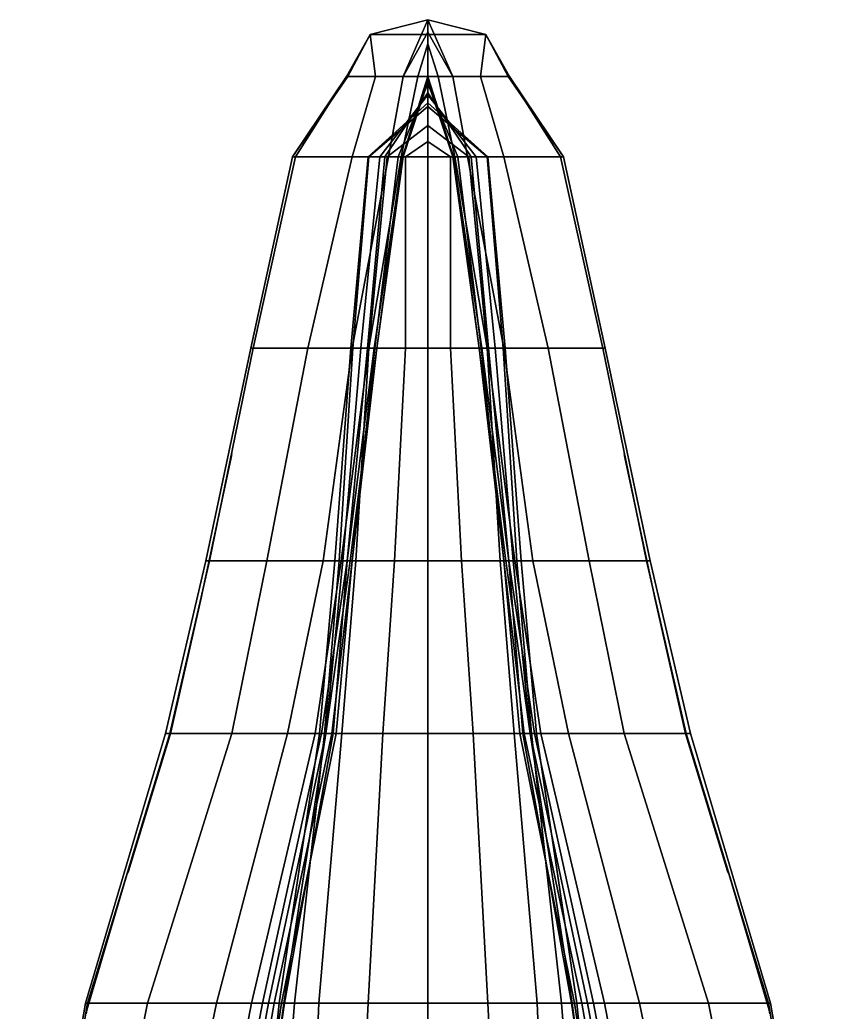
# Model space of a CAD drawing. Header units: millimetres. Extents: x -12 to 12, y -117 to 93.
# Drawn here: x -5.6 to 5.6, y 79.25 to 92.88 of the extents above; entities that cross this region are included whole.
import ezdxf

# ---------------------------------------------------------------- set-up
doc = ezdxf.new("R2010")
doc.units = ezdxf.units.MM
doc.header["$MEASUREMENT"] = 0
doc.layers.add('railings', color=6, linetype='Continuous')
doc.layers.add('supersctucture', color=3, linetype='Continuous')

msp = doc.modelspace()

# ---------------------------------------------------------------- linework, layer by layer
for points in [[(0, 92.88, 7.14), (-0.792, 92.68, 7.14), (-0.792, 92.68, 7.32), (0, 92.88, 7.32)], [(-0.34, 92.1, 4.81), (-0.72, 92.1, 6.31), (-0.792, 92.68, 7.14), (0, 92.88, 7.14)], [(0, 92.88, 7.14), (0, 92.71, 4.81), (-0.34, 92.1, 4.81), (0, 92.88, 7.14)], [(0.792, 92.68, 7.14), (0, 92.88, 7.14), (0, 92.88, 7.32), (0.792, 92.68, 7.32)], [(0.72, 92.1, 6.31), (0.34, 92.1, 4.81), (0, 92.88, 7.14), (0.792, 92.68, 7.14)], [(0, 92.88, 7.14), (0.34, 92.1, 4.81), (0, 92.71, 4.81), (0, 92.88, 7.14)], [(-0.792, 92.68, 7.14), (-1.1, 92.1, 7.14), (-1.12, 92.1, 7.32), (-0.792, 92.68, 7.32)], [(-0.72, 92.1, 6.31), (-0.72, 92.1, 6.31), (-1.1, 92.1, 7.14), (-0.792, 92.68, 7.14)], [(0, 92.71, 4.81), (0, 92.55, 3.35), (-0.14, 92.1, 3.35), (-0.34, 92.1, 4.81)], [(0.34, 92.1, 4.81), (0.14, 92.1, 3.35), (0, 92.55, 3.35), (0, 92.71, 4.81)], [(0.72, 92.1, 6.31), (0.72, 92.1, 6.31), (0.792, 92.68, 7.14), (1.1, 92.1, 7.14)], [(1.1, 92.1, 7.14), (0.792, 92.68, 7.14), (0.792, 92.68, 7.32), (1.12, 92.1, 7.32)], [(0, 92.55, 3.35), (0, 92.1, 1.21), (0, 92.1, 1.21), (-0.14, 92.1, 3.35)], [(0.14, 92.1, 3.35), (0, 92.1, 1.21), (0, 92.1, 1.21), (0, 92.55, 3.35)], [(-1.12, 92.1, 7.32), (-1.1, 92.1, 7.14), (-1.86, 91, 7.08), (-1.86, 91, 7.14)], [(-1.12, 92.1, 7.32), (-1.12, 92.1, 7.32), (-1.86, 91, 7.14), (-1.82, 91, 7.19)], [(-1.1, 92.1, 7.14), (-0.72, 92.1, 6.31), (-1.04, 91, 5.08), (-1.86, 91, 7.08)], [(-0.72, 92.1, 6.31), (-0.34, 92.1, 4.81), (-0.54, 91, 2.42), (-1.04, 91, 5.08)], [(0, 92, -2.68), (0, 91.88, -4.39), (-0.59, 91, -4.39), (-0.41, 91, -2.68)], [(-0.34, 92.1, 4.81), (-0.14, 92.1, 3.35), (-0.37, 91, 0.7), (-0.54, 91, 2.42)], [(0, 92.03, -1.35), (0, 92, -2.68), (-0.41, 91, -2.68), (-0.34, 91, -1.35)], [(-0.14, 92.1, 3.35), (0, 92.1, 1.21), (-0.35, 91, -0.06), (-0.37, 91, 0.7)], [(0, 92.1, 1.21), (0, 92.05, -0.58), (-0.35, 91, -0.58), (-0.35, 91, -0.06)], [(0, 92.05, -0.58), (0, 92.03, -1.35), (-0.34, 91, -1.35), (-0.35, 91, -0.58)], [(0.37, 91, 0.7), (0.35, 91, -0.06), (0, 92.1, 1.21), (0.14, 92.1, 3.35)], [(0.35, 91, -0.06), (0.35, 91, -0.58), (0, 92.05, -0.58), (0, 92.1, 1.21)], [(0.35, 91, -0.58), (0.34, 91, -1.35), (0, 92.03, -1.35), (0, 92.05, -0.58)], [(0.34, 91, -1.35), (0.41, 91, -2.68), (0, 92, -2.68), (0, 92.03, -1.35)], [(0.41, 91, -2.68), (0.59, 91, -4.39), (0, 91.88, -4.39), (0, 92, -2.68)], [(0.54, 91, 2.42), (0.37, 91, 0.7), (0.14, 92.1, 3.35), (0.34, 92.1, 4.81)], [(1.04, 91, 5.08), (0.54, 91, 2.42), (0.34, 92.1, 4.81), (0.72, 92.1, 6.31)], [(1.86, 91, 7.08), (1.04, 91, 5.08), (0.72, 92.1, 6.31), (1.1, 92.1, 7.14)], [(1.86, 91, 7.14), (1.86, 91, 7.08), (1.1, 92.1, 7.14), (1.12, 92.1, 7.32)], [(1.82, 91, 7.19), (1.86, 91, 7.14), (1.12, 92.1, 7.32)], [(0, 91.85, -4.7), (0, 91.74, -5.79), (-0.82, 91, -5.79), (-0.66, 91, -4.7)], [(0, 91.88, -4.39), (0, 91.85, -4.7), (-0.66, 91, -4.7), (-0.59, 91, -4.39)], [(0.59, 91, -4.39), (0.66, 91, -4.7), (0, 91.85, -4.7), (0, 91.88, -4.39)], [(0.66, 91, -4.7), (0.82, 91, -5.79), (0, 91.74, -5.79), (0, 91.85, -4.7)], [(0, 91.74, -5.79), (0, 91.69, -6.14), (-0.81, 91, -6.14), (-0.82, 91, -5.79)], [(0.82, 91, -5.79), (0.81, 91, -6.14), (0, 91.69, -6.14), (0, 91.74, -5.79)], [(0, 91.69, -6.14), (0, 91.43, -6.59), (-0.56, 91, -6.59), (-0.81, 91, -6.14)], [(0.81, 91, -6.14), (0.56, 91, -6.59), (0, 91.43, -6.59), (0, 91.69, -6.14)], [(0, 91.43, -6.59), (0, 91.21, -6.83), (-0.31, 91, -6.83), (-0.56, 91, -6.59)], [(0.56, 91, -6.59), (0.31, 91, -6.83), (0, 91.21, -6.83), (0, 91.43, -6.59)], [(0, 91, -6.99), (-0.31, 91, -6.83), (0, 91.21, -6.83), (0, 91, -6.99)], [(0, 91, -6.99), (0, 91.21, -6.83), (0.31, 91, -6.83), (0, 91, -6.99)], [(-1.86, 91, 7.08), (-1.04, 91, 5.08), (-1.65, 88.37, 5.08), (-2.43, 88.37, 6.87)], [(-1.82, 91, 7.19), (-1.86, 91, 7.14), (-2.43, 88.37, 7.04), (-2.4, 88.37, 7.11)], [(-1.86, 91, 7.14), (-1.86, 91, 7.08), (-2.43, 88.37, 6.87), (-2.43, 88.37, 7.04)], [(-1.04, 91, 5.08), (-0.54, 91, 2.42), (-1.04, 88.37, 2.42), (-1.65, 88.37, 5.08)], [(-0.66, 91, -4.7), (-0.82, 91, -5.79), (-1.06, 88.37, -5.79), (-0.92, 88.37, -4.7)], [(-0.82, 91, -5.79), (-0.81, 91, -6.14), (-1.03, 88.37, -6.14), (-1.06, 88.37, -5.79)], [(-0.54, 91, 2.42), (-0.37, 91, 0.7), (-0.81, 88.37, 0.7), (-1.04, 88.37, 2.42)], [(-0.81, 91, -6.14), (-0.56, 91, -6.59), (-0.81, 88.37, -6.59), (-1.03, 88.37, -6.14)], [(-0.59, 91, -4.39), (-0.66, 91, -4.7), (-0.92, 88.37, -4.7), (-0.83, 88.37, -4.39)], [(-0.41, 91, -2.68), (-0.59, 91, -4.39), (-0.83, 88.37, -4.39), (-0.73, 88.37, -2.68)], [(-0.56, 91, -6.59), (-0.31, 91, -6.83), (-0.31, 88.37, -7.02), (-0.81, 88.37, -6.59)], [(-0.37, 91, 0.7), (-0.35, 91, -0.06), (-0.74, 88.37, -0.06), (-0.81, 88.37, 0.7)], [(-0.35, 91, -0.06), (-0.35, 91, -0.58), (-0.7, 88.37, -0.58), (-0.74, 88.37, -0.06)], [(-0.34, 91, -1.35), (-0.41, 91, -2.68), (-0.73, 88.37, -2.68), (-0.7, 88.37, -1.35)], [(-0.35, 91, -0.58), (-0.34, 91, -1.35), (-0.7, 88.37, -1.35), (-0.7, 88.37, -0.58)], [(0, 88.37, -7.11), (-0.31, 88.37, -7.02), (-0.31, 91, -6.83), (0, 91, -6.99)], [(0, 91, -6.99), (0.31, 91, -6.83), (0.31, 88.37, -7.02), (0, 88.37, -7.11)], [(0.81, 88.37, -6.59), (0.31, 88.37, -7.02), (0.31, 91, -6.83), (0.56, 91, -6.59)], [(0.7, 88.37, -1.35), (0.73, 88.37, -2.68), (0.41, 91, -2.68), (0.34, 91, -1.35)], [(0.7, 88.37, -0.58), (0.7, 88.37, -1.35), (0.34, 91, -1.35), (0.35, 91, -0.58)], [(0.81, 88.37, 0.7), (0.74, 88.37, -0.06), (0.35, 91, -0.06), (0.37, 91, 0.7)], [(0.74, 88.37, -0.06), (0.7, 88.37, -0.58), (0.35, 91, -0.58), (0.35, 91, -0.06)], [(1.04, 88.37, 2.42), (0.81, 88.37, 0.7), (0.37, 91, 0.7), (0.54, 91, 2.42)], [(0.73, 88.37, -2.68), (0.83, 88.37, -4.39), (0.59, 91, -4.39), (0.41, 91, -2.68)], [(1.65, 88.37, 5.08), (1.04, 88.37, 2.42), (0.54, 91, 2.42), (1.04, 91, 5.08)], [(1.03, 88.37, -6.14), (0.81, 88.37, -6.59), (0.56, 91, -6.59), (0.81, 91, -6.14)], [(0.83, 88.37, -4.39), (0.92, 88.37, -4.7), (0.66, 91, -4.7), (0.59, 91, -4.39)], [(0.92, 88.37, -4.7), (1.06, 88.37, -5.79), (0.82, 91, -5.79), (0.66, 91, -4.7)], [(1.06, 88.37, -5.79), (1.03, 88.37, -6.14), (0.81, 91, -6.14), (0.82, 91, -5.79)], [(2.43, 88.37, 6.87), (1.65, 88.37, 5.08), (1.04, 91, 5.08), (1.86, 91, 7.08)], [(2.4, 88.37, 7.11), (2.43, 88.37, 7.04), (1.86, 91, 7.14), (1.82, 91, 7.19)], [(2.43, 88.37, 7.04), (2.43, 88.37, 6.87), (1.86, 91, 7.08), (1.86, 91, 7.14)], [(-2.43, 88.37, 6.87), (-1.65, 88.37, 5.08), (-2.21, 85.45, 5.08), (-3.05, 85.45, 6.73)], [(-2.43, 88.37, 7.04), (-2.43, 88.37, 6.87), (-3.05, 85.45, 6.73), (-3.05, 85.45, 6.84)], [(-2.4, 88.37, 7.11), (-2.43, 88.37, 7.04), (-3.05, 85.45, 6.84), (-3, 85.45, 6.99)], [(-1.65, 88.37, 5.08), (-1.04, 88.37, 2.42), (-1.44, 85.45, 2.42), (-2.21, 85.45, 5.08)], [(-1.04, 88.37, 2.42), (-0.81, 88.37, 0.7), (-1.19, 85.45, 0.7), (-1.44, 85.45, 2.42)], [(-0.92, 88.37, -4.7), (-1.06, 88.37, -5.79), (-1.28, 85.45, -5.79), (-1.17, 85.45, -4.7)], [(-1.06, 88.37, -5.79), (-1.03, 88.37, -6.14), (-1.22, 85.45, -6.14), (-1.28, 85.45, -5.79)], [(-1.03, 88.37, -6.14), (-0.81, 88.37, -6.59), (-0.99, 85.45, -6.59), (-1.22, 85.45, -6.14)], [(-0.81, 88.37, 0.7), (-0.74, 88.37, -0.06), (-1.11, 85.45, -0.06), (-1.19, 85.45, 0.7)], [(-0.83, 88.37, -4.39), (-0.92, 88.37, -4.7), (-1.17, 85.45, -4.7), (-1.11, 85.45, -4.39)], [(-0.73, 88.37, -2.68), (-0.83, 88.37, -4.39), (-1.11, 85.45, -4.39), (-1.04, 85.45, -2.68)], [(-0.74, 88.37, -0.06), (-0.7, 88.37, -0.58), (-1.07, 85.45, -0.58), (-1.11, 85.45, -0.06)], [(-0.7, 88.37, -0.58), (-0.7, 88.37, -1.35), (-1.04, 85.45, -1.35), (-1.07, 85.45, -0.58)], [(-0.7, 88.37, -1.35), (-0.73, 88.37, -2.68), (-1.04, 85.45, -2.68), (-1.04, 85.45, -1.35)], [(-0.81, 88.37, -6.59), (-0.31, 88.37, -7.02), (-0.46, 85.45, -7.02), (-0.99, 85.45, -6.59)], [(0, 85.45, -7.11), (-0.46, 85.45, -7.02), (-0.31, 88.37, -7.02), (0, 88.37, -7.11)], [(0, 88.37, -7.11), (0.31, 88.37, -7.02), (0.46, 85.45, -7.02), (0, 85.45, -7.11)], [(0.99, 85.45, -6.59), (0.46, 85.45, -7.02), (0.31, 88.37, -7.02), (0.81, 88.37, -6.59)], [(1.04, 85.45, -1.35), (1.04, 85.45, -2.68), (0.73, 88.37, -2.68), (0.7, 88.37, -1.35)], [(1.07, 85.45, -0.58), (1.04, 85.45, -1.35), (0.7, 88.37, -1.35), (0.7, 88.37, -0.58)], [(1.11, 85.45, -0.06), (1.07, 85.45, -0.58), (0.7, 88.37, -0.58), (0.74, 88.37, -0.06)], [(1.04, 85.45, -2.68), (1.11, 85.45, -4.39), (0.83, 88.37, -4.39), (0.73, 88.37, -2.68)], [(1.19, 85.45, 0.7), (1.11, 85.45, -0.06), (0.74, 88.37, -0.06), (0.81, 88.37, 0.7)], [(1.22, 85.45, -6.14), (0.99, 85.45, -6.59), (0.81, 88.37, -6.59), (1.03, 88.37, -6.14)], [(1.44, 85.45, 2.42), (1.19, 85.45, 0.7), (0.81, 88.37, 0.7), (1.04, 88.37, 2.42)], [(1.11, 85.45, -4.39), (1.17, 85.45, -4.7), (0.92, 88.37, -4.7), (0.83, 88.37, -4.39)], [(1.17, 85.45, -4.7), (1.28, 85.45, -5.79), (1.06, 88.37, -5.79), (0.92, 88.37, -4.7)], [(1.28, 85.45, -5.79), (1.22, 85.45, -6.14), (1.03, 88.37, -6.14), (1.06, 88.37, -5.79)], [(2.21, 85.45, 5.08), (1.44, 85.45, 2.42), (1.04, 88.37, 2.42), (1.65, 88.37, 5.08)], [(3.05, 85.45, 6.73), (2.21, 85.45, 5.08), (1.65, 88.37, 5.08), (2.43, 88.37, 6.87)], [(3, 85.45, 6.99), (3.05, 85.45, 6.84), (2.43, 88.37, 7.04), (2.4, 88.37, 7.11)], [(3.05, 85.45, 6.84), (3.05, 85.45, 6.73), (2.43, 88.37, 6.87), (2.43, 88.37, 7.04)], [(-3, 85.45, 6.99), (-3.05, 85.45, 6.84), (-3.6, 83.08, 6.84), (-3.54, 83.08, 6.9)], [(-3.05, 85.45, 6.84), (-3.05, 85.45, 6.73), (-3.6, 83.08, 6.73), (-3.6, 83.08, 6.84)], [(-3.05, 85.45, 6.73), (-2.21, 85.45, 5.08), (-2.69, 83.08, 4.94), (-3.6, 83.08, 6.73)], [(-2.21, 85.45, 5.08), (-1.44, 85.45, 2.42), (-1.93, 83.08, 2.42), (-2.69, 83.08, 4.94)], [(-1.44, 85.45, 2.42), (-1.19, 85.45, 0.7), (-1.55, 83.08, 0.7), (-1.93, 83.08, 2.42)], [(-1.19, 85.45, 0.7), (-1.11, 85.45, -0.06), (-1.46, 83.08, -0.06), (-1.55, 83.08, 0.7)], [(-1.17, 85.45, -4.7), (-1.28, 85.45, -5.79), (-1.49, 83.08, -5.79), (-1.4, 83.08, -4.7)], [(-1.28, 85.45, -5.79), (-1.22, 85.45, -6.14), (-1.42, 83.08, -6.14), (-1.49, 83.08, -5.79)], [(-1.11, 85.45, -0.06), (-1.07, 85.45, -0.58), (-1.4, 83.08, -0.58), (-1.46, 83.08, -0.06)], [(-1.22, 85.45, -6.14), (-0.99, 85.45, -6.59), (-1.18, 83.08, -6.59), (-1.42, 83.08, -6.14)], [(-1.11, 85.45, -4.39), (-1.17, 85.45, -4.7), (-1.4, 83.08, -4.7), (-1.3, 83.08, -4.39)], [(-1.07, 85.45, -0.58), (-1.04, 85.45, -1.35), (-1.32, 83.08, -1.35), (-1.4, 83.08, -0.58)], [(-1.04, 85.45, -1.35), (-1.04, 85.45, -2.68), (-1.26, 83.08, -2.68), (-1.32, 83.08, -1.35)], [(-1.04, 85.45, -2.68), (-1.11, 85.45, -4.39), (-1.3, 83.08, -4.39), (-1.26, 83.08, -2.68)], [(-0.99, 85.45, -6.59), (-0.46, 85.45, -7.02), (-0.62, 83.08, -7.02), (-1.18, 83.08, -6.59)], [(0, 83.08, -7.11), (-0.62, 83.08, -7.02), (-0.46, 85.45, -7.02), (0, 85.45, -7.11)], [(0, 85.45, -7.11), (0.46, 85.45, -7.02), (0.62, 83.08, -7.02), (0, 83.08, -7.11)], [(1.18, 83.08, -6.59), (0.62, 83.08, -7.02), (0.46, 85.45, -7.02), (0.99, 85.45, -6.59)], [(1.42, 83.08, -6.14), (1.18, 83.08, -6.59), (0.99, 85.45, -6.59), (1.22, 85.45, -6.14)], [(1.32, 83.08, -1.35), (1.26, 83.08, -2.68), (1.04, 85.45, -2.68), (1.04, 85.45, -1.35)], [(1.26, 83.08, -2.68), (1.3, 83.08, -4.39), (1.11, 85.45, -4.39), (1.04, 85.45, -2.68)], [(1.4, 83.08, -0.58), (1.32, 83.08, -1.35), (1.04, 85.45, -1.35), (1.07, 85.45, -0.58)], [(1.46, 83.08, -0.06), (1.4, 83.08, -0.58), (1.07, 85.45, -0.58), (1.11, 85.45, -0.06)], [(1.3, 83.08, -4.39), (1.4, 83.08, -4.7), (1.17, 85.45, -4.7), (1.11, 85.45, -4.39)], [(1.55, 83.08, 0.7), (1.46, 83.08, -0.06), (1.11, 85.45, -0.06), (1.19, 85.45, 0.7)], [(1.4, 83.08, -4.7), (1.49, 83.08, -5.79), (1.28, 85.45, -5.79), (1.17, 85.45, -4.7)], [(1.93, 83.08, 2.42), (1.55, 83.08, 0.7), (1.19, 85.45, 0.7), (1.44, 85.45, 2.42)], [(1.49, 83.08, -5.79), (1.42, 83.08, -6.14), (1.22, 85.45, -6.14), (1.28, 85.45, -5.79)], [(2.69, 83.08, 4.94), (1.93, 83.08, 2.42), (1.44, 85.45, 2.42), (2.21, 85.45, 5.08)], [(3.6, 83.08, 6.73), (2.69, 83.08, 4.94), (2.21, 85.45, 5.08), (3.05, 85.45, 6.73)], [(3.54, 83.08, 6.9), (3.6, 83.08, 6.84), (3.05, 85.45, 6.84), (3, 85.45, 6.99)], [(3.6, 83.08, 6.84), (3.6, 83.08, 6.73), (3.05, 85.45, 6.73), (3.05, 85.45, 6.84)], [(-3.6, 83.08, 6.73), (-2.69, 83.08, 4.94), (-3.85, 79.38, 4.94), (-4.7, 79.38, 6.56)], [(-3.54, 83.08, 6.9), (-3.6, 83.08, 6.84), (-4.7, 79.38, 6.62), (-4.67, 79.38, 6.71)], [(-3.6, 83.08, 6.84), (-3.6, 83.08, 6.73), (-4.7, 79.38, 6.56), (-4.7, 79.38, 6.62)], [(-2.69, 83.08, 4.94), (-1.93, 83.08, 2.42), (-2.9, 79.38, 2.42), (-3.85, 79.38, 4.94)], [(-1.93, 83.08, 2.42), (-1.55, 83.08, 0.7), (-2.42, 79.38, 0.7), (-2.9, 79.38, 2.42)], [(-1.55, 83.08, 0.7), (-1.46, 83.08, -0.06), (-2.27, 79.38, -0.06), (-2.42, 79.38, 0.7)], [(-1.46, 83.08, -0.06), (-1.4, 83.08, -0.58), (-2.19, 79.38, -0.58), (-2.27, 79.38, -0.06)], [(-1.4, 83.08, -0.58), (-1.32, 83.08, -1.35), (-2.11, 79.38, -1.35), (-2.19, 79.38, -0.58)], [(-1.32, 83.08, -1.35), (-1.26, 83.08, -2.68), (-2.01, 79.38, -2.68), (-2.11, 79.38, -1.35)], [(-1.4, 83.08, -4.7), (-1.49, 83.08, -5.79), (-2.04, 79.38, -5.41), (-1.98, 79.38, -4.7)], [(-1.49, 83.08, -5.79), (-1.42, 83.08, -6.14), (-1.83, 79.38, -6.14), (-2.04, 79.38, -5.41)], [(-1.26, 83.08, -2.68), (-1.3, 83.08, -4.39), (-1.97, 79.38, -3.56), (-2.01, 79.38, -2.68)], [(-1.3, 83.08, -4.39), (-1.4, 83.08, -4.7), (-1.98, 79.38, -4.7), (-1.97, 79.38, -3.56)], [(-1.42, 83.08, -6.14), (-1.18, 83.08, -6.59), (-1.5, 79.38, -6.59), (-1.83, 79.38, -6.14)], [(-1.18, 83.08, -6.59), (-0.62, 83.08, -7.02), (-0.82, 79.38, -7.06), (-1.5, 79.38, -6.59)], [(0, 79.38, -7.11), (-0.82, 79.38, -7.06), (-0.62, 83.08, -7.02), (0, 83.08, -7.11)], [(0, 83.08, -7.11), (0.62, 83.08, -7.02), (0.82, 79.38, -7.06), (0, 79.38, -7.11)], [(1.5, 79.38, -6.59), (0.82, 79.38, -7.06), (0.62, 83.08, -7.02), (1.18, 83.08, -6.59)], [(1.83, 79.38, -6.14), (1.5, 79.38, -6.59), (1.18, 83.08, -6.59), (1.42, 83.08, -6.14)], [(2.11, 79.38, -1.35), (2.01, 79.38, -2.68), (1.26, 83.08, -2.68), (1.32, 83.08, -1.35)], [(2.01, 79.38, -2.68), (1.97, 79.38, -3.56), (1.3, 83.08, -4.39), (1.26, 83.08, -2.68)], [(1.97, 79.38, -3.56), (1.98, 79.38, -4.7), (1.4, 83.08, -4.7), (1.3, 83.08, -4.39)], [(2.19, 79.38, -0.58), (2.11, 79.38, -1.35), (1.32, 83.08, -1.35), (1.4, 83.08, -0.58)], [(1.98, 79.38, -4.7), (2.04, 79.38, -5.41), (1.49, 83.08, -5.79), (1.4, 83.08, -4.7)], [(2.27, 79.38, -0.06), (2.19, 79.38, -0.58), (1.4, 83.08, -0.58), (1.46, 83.08, -0.06)], [(2.04, 79.38, -5.41), (1.83, 79.38, -6.14), (1.42, 83.08, -6.14), (1.49, 83.08, -5.79)], [(2.42, 79.38, 0.7), (2.27, 79.38, -0.06), (1.46, 83.08, -0.06), (1.55, 83.08, 0.7)], [(2.9, 79.38, 2.42), (2.42, 79.38, 0.7), (1.55, 83.08, 0.7), (1.93, 83.08, 2.42)], [(3.85, 79.38, 4.94), (2.9, 79.38, 2.42), (1.93, 83.08, 2.42), (2.69, 83.08, 4.94)], [(4.7, 79.38, 6.56), (3.85, 79.38, 4.94), (2.69, 83.08, 4.94), (3.6, 83.08, 6.73)], [(4.67, 79.38, 6.71), (4.7, 79.38, 6.62), (3.6, 83.08, 6.84), (3.54, 83.08, 6.9)], [(4.7, 79.38, 6.62), (4.7, 79.38, 6.56), (3.6, 83.08, 6.73), (3.6, 83.08, 6.84)], [(-4.7, 79.38, 6.56), (-3.85, 79.38, 4.94), (-4.9, 74.12, 4.94), (-5.6, 74.12, 6.38)], [(-4.67, 79.38, 6.71), (-4.7, 79.38, 6.62), (-5.6, 74.12, 6.52), (-5.56, 74.12, 6.59)], [(-4.7, 79.38, 6.62), (-4.7, 79.38, 6.56), (-5.6, 74.12, 6.38), (-5.6, 74.12, 6.52)], [(-3.85, 79.38, 4.94), (-2.9, 79.38, 2.42), (-3.99, 74.12, 2.42), (-4.9, 74.12, 4.94)], [(-2.9, 79.38, 2.42), (-2.42, 79.38, 0.7), (-3.43, 74.12, 0.7), (-3.99, 74.12, 2.42)], [(-2.42, 79.38, 0.7), (-2.27, 79.38, -0.06), (-3.27, 74.12, -0.06), (-3.43, 74.12, 0.7)], [(-2.27, 79.38, -0.06), (-2.19, 79.38, -0.58), (-3.16, 74.12, -0.58), (-3.27, 74.12, -0.06)], [(-2.19, 79.38, -0.58), (-2.11, 79.38, -1.35), (-3.03, 74.12, -1.35), (-3.16, 74.12, -0.58)], [(-2.11, 79.38, -1.35), (-2.01, 79.38, -2.68), (-2.81, 74.12, -2.68), (-3.03, 74.12, -1.35)], [(-2.01, 79.38, -2.68), (-1.97, 79.38, -3.56), (-2.74, 74.12, -3.56), (-2.81, 74.12, -2.68)], [(-1.97, 79.38, -3.56), (-1.98, 79.38, -4.7), (-2.67, 74.12, -4.7), (-2.74, 74.12, -3.56)], [(-1.98, 79.38, -4.7), (-2.04, 79.38, -5.41), (-2.58, 74.12, -5.31), (-2.67, 74.12, -4.7)], [(-2.04, 79.38, -5.41), (-1.83, 79.38, -6.14), (-2.25, 74.12, -6.14), (-2.58, 74.12, -5.31)], [(-1.83, 79.38, -6.14), (-1.5, 79.38, -6.59), (-1.72, 74.12, -6.74), (-2.25, 74.12, -6.14)], [(-1.5, 79.38, -6.59), (-0.82, 79.38, -7.06), (-1.1, 74.12, -7.06), (-1.72, 74.12, -6.74)], [(0, 74.12, -7.11), (-1.1, 74.12, -7.06), (-0.82, 79.38, -7.06), (0, 79.38, -7.11)], [(0, 79.38, -7.11), (0.82, 79.38, -7.06), (1.1, 74.12, -7.06), (0, 74.12, -7.11)], [(1.72, 74.12, -6.74), (1.1, 74.12, -7.06), (0.82, 79.38, -7.06), (1.5, 79.38, -6.59)], [(2.25, 74.12, -6.14), (1.72, 74.12, -6.74), (1.5, 79.38, -6.59), (1.83, 79.38, -6.14)], [(2.58, 74.12, -5.31), (2.25, 74.12, -6.14), (1.83, 79.38, -6.14), (2.04, 79.38, -5.41)], [(2.74, 74.12, -3.56), (2.67, 74.12, -4.7), (1.98, 79.38, -4.7), (1.97, 79.38, -3.56)], [(2.81, 74.12, -2.68), (2.74, 74.12, -3.56), (1.97, 79.38, -3.56), (2.01, 79.38, -2.68)], [(2.67, 74.12, -4.7), (2.58, 74.12, -5.31), (2.04, 79.38, -5.41), (1.98, 79.38, -4.7)], [(3.03, 74.12, -1.35), (2.81, 74.12, -2.68), (2.01, 79.38, -2.68), (2.11, 79.38, -1.35)], [(3.16, 74.12, -0.58), (3.03, 74.12, -1.35), (2.11, 79.38, -1.35), (2.19, 79.38, -0.58)], [(3.27, 74.12, -0.06), (3.16, 74.12, -0.58), (2.19, 79.38, -0.58), (2.27, 79.38, -0.06)], [(3.43, 74.12, 0.7), (3.27, 74.12, -0.06), (2.27, 79.38, -0.06), (2.42, 79.38, 0.7)], [(3.99, 74.12, 2.42), (3.43, 74.12, 0.7), (2.42, 79.38, 0.7), (2.9, 79.38, 2.42)], [(4.9, 74.12, 4.94), (3.99, 74.12, 2.42), (2.9, 79.38, 2.42), (3.85, 79.38, 4.94)], [(5.6, 74.12, 6.38), (4.9, 74.12, 4.94), (3.85, 79.38, 4.94), (4.7, 79.38, 6.56)], [(5.56, 74.12, 6.59), (5.6, 74.12, 6.52), (4.7, 79.38, 6.62), (4.67, 79.38, 6.71)], [(5.6, 74.12, 6.52), (5.6, 74.12, 6.38), (4.7, 79.38, 6.56), (4.7, 79.38, 6.62)]]:
    msp.add_3dface(points)
at = {"layer": 'railings'}
for points in [[(-3.1, 85.01, 8.1), (-3.1, 85.01, 8.15), (-2.7, 86.87, 8.22), (-2.7, 86.87, 8.17)], [(-2.7, 86.87, 8.17), (-2.7, 86.87, 8.22), (-3.1, 85.01, 8.15), (-3.1, 85.01, 8.1)], [(-2.7, 86.87, 7.65), (-2.7, 86.87, 7.7), (-3.1, 85.01, 7.63), (-3.1, 85.01, 7.58)], [(-3.1, 85.01, 7.58), (-3.1, 85.01, 7.63), (-2.7, 86.87, 7.7), (-2.7, 86.87, 7.65)], [(-2.7, 86.87, 8.22), (-2.69, 86.92, 8.22), (-2.69, 86.92, 7.04), (-2.7, 86.87, 7.04)], [(-2.7, 86.87, 7.04), (-2.69, 86.92, 7.04), (-2.69, 86.92, 8.22), (-2.7, 86.87, 8.22)], [(2.7, 86.87, 7.04), (2.69, 86.92, 7.04), (2.69, 86.92, 8.22), (2.7, 86.87, 8.22)], [(2.7, 86.87, 8.22), (2.69, 86.92, 8.22), (2.69, 86.92, 7.04), (2.7, 86.87, 7.04)], [(3.1, 85.01, 7.58), (3.1, 85.01, 7.63), (2.7, 86.87, 7.7), (2.7, 86.87, 7.65)], [(2.7, 86.87, 7.65), (2.7, 86.87, 7.7), (3.1, 85.01, 7.63), (3.1, 85.01, 7.58)], [(2.7, 86.87, 8.17), (2.7, 86.87, 8.22), (3.1, 85.01, 8.15), (3.1, 85.01, 8.1)], [(3.1, 85.01, 8.1), (3.1, 85.01, 8.15), (2.7, 86.87, 8.22), (2.7, 86.87, 8.17)], [(-3.53, 83.1, 8.02), (-3.53, 83.1, 8.07), (-3.11, 84.96, 8.15), (-3.11, 84.96, 8.1)], [(-3.11, 84.96, 8.1), (-3.11, 84.96, 8.15), (-3.53, 83.1, 8.07), (-3.53, 83.1, 8.02)], [(-3.11, 84.96, 7.58), (-3.11, 84.96, 7.63), (-3.53, 83.1, 7.55), (-3.53, 83.1, 7.5)], [(-3.53, 83.1, 7.5), (-3.53, 83.1, 7.55), (-3.11, 84.96, 7.63), (-3.11, 84.96, 7.58)], [(-3.11, 84.96, 8.15), (-3.1, 85.01, 8.15), (-3.1, 85.01, 6.97), (-3.11, 84.96, 6.97)], [(-3.11, 84.96, 6.97), (-3.1, 85.01, 6.97), (-3.1, 85.01, 8.15), (-3.11, 84.96, 8.15)], [(3.11, 84.96, 6.97), (3.1, 85.01, 6.97), (3.1, 85.01, 8.15), (3.11, 84.96, 8.15)], [(3.11, 84.96, 8.15), (3.1, 85.01, 8.15), (3.1, 85.01, 6.97), (3.11, 84.96, 6.97)], [(3.53, 83.1, 7.5), (3.53, 83.1, 7.55), (3.11, 84.96, 7.63), (3.11, 84.96, 7.58)], [(3.11, 84.96, 7.58), (3.11, 84.96, 7.63), (3.53, 83.1, 7.55), (3.53, 83.1, 7.5)], [(3.11, 84.96, 8.1), (3.11, 84.96, 8.15), (3.53, 83.1, 8.07), (3.53, 83.1, 8.02)], [(3.53, 83.1, 8.02), (3.53, 83.1, 8.07), (3.11, 84.96, 8.15), (3.11, 84.96, 8.1)], [(-4.11, 81.19, 7.93), (-4.11, 81.19, 7.98), (-3.55, 83.05, 8.07), (-3.54, 83.05, 8.02)], [(-3.54, 83.05, 8.02), (-3.55, 83.05, 8.07), (-4.11, 81.19, 7.98), (-4.11, 81.19, 7.93)], [(-3.54, 83.05, 7.5), (-3.55, 83.05, 7.55), (-4.11, 81.19, 7.46), (-4.11, 81.19, 7.41)], [(-4.11, 81.19, 7.41), (-4.11, 81.19, 7.46), (-3.55, 83.05, 7.55), (-3.54, 83.05, 7.5)], [(-3.55, 83.05, 8.07), (-3.53, 83.1, 8.07), (-3.53, 83.1, 6.89), (-3.54, 83.05, 6.89)], [(-3.54, 83.05, 6.89), (-3.53, 83.1, 6.89), (-3.53, 83.1, 8.07), (-3.55, 83.05, 8.07)], [(3.54, 83.05, 6.89), (3.53, 83.1, 6.89), (3.53, 83.1, 8.07), (3.55, 83.05, 8.07)], [(3.55, 83.05, 8.07), (3.53, 83.1, 8.07), (3.53, 83.1, 6.89), (3.54, 83.05, 6.89)], [(4.11, 81.19, 7.41), (4.11, 81.19, 7.46), (3.55, 83.05, 7.55), (3.54, 83.05, 7.5)], [(3.54, 83.05, 7.5), (3.55, 83.05, 7.55), (4.11, 81.19, 7.46), (4.11, 81.19, 7.41)], [(3.54, 83.05, 8.02), (3.55, 83.05, 8.07), (4.11, 81.19, 7.98), (4.11, 81.19, 7.93)], [(4.11, 81.19, 7.93), (4.11, 81.19, 7.98), (3.55, 83.05, 8.07), (3.54, 83.05, 8.02)], [(-4.13, 81.14, 7.93), (-4.13, 81.14, 7.98), (-4.68, 79.28, 7.88), (-4.68, 79.28, 7.83)], [(-4.68, 79.28, 7.83), (-4.68, 79.28, 7.88), (-4.13, 81.14, 7.98), (-4.13, 81.14, 7.93)], [(-4.68, 79.28, 7.31), (-4.68, 79.28, 7.36), (-4.13, 81.14, 7.46), (-4.13, 81.14, 7.41)], [(-4.13, 81.14, 7.41), (-4.13, 81.14, 7.46), (-4.68, 79.28, 7.36), (-4.68, 79.28, 7.31)], [(-4.13, 81.14, 6.8), (-4.11, 81.19, 6.8), (-4.11, 81.19, 7.98), (-4.13, 81.14, 7.98)], [(-4.13, 81.14, 7.98), (-4.11, 81.19, 7.98), (-4.11, 81.19, 6.8), (-4.13, 81.14, 6.8)], [(4.13, 81.14, 7.98), (4.11, 81.19, 7.98), (4.11, 81.19, 6.8), (4.13, 81.14, 6.8)], [(4.13, 81.14, 6.8), (4.11, 81.19, 6.8), (4.11, 81.19, 7.98), (4.13, 81.14, 7.98)], [(4.13, 81.14, 7.41), (4.13, 81.14, 7.46), (4.68, 79.28, 7.36), (4.68, 79.28, 7.31)], [(4.68, 79.28, 7.31), (4.68, 79.28, 7.36), (4.13, 81.14, 7.46), (4.13, 81.14, 7.41)], [(4.68, 79.28, 7.83), (4.68, 79.28, 7.88), (4.13, 81.14, 7.98), (4.13, 81.14, 7.93)], [(4.13, 81.14, 7.93), (4.13, 81.14, 7.98), (4.68, 79.28, 7.88), (4.68, 79.28, 7.83)], [(-4.69, 79.23, 6.7), (-4.68, 79.28, 6.7), (-4.68, 79.28, 7.88), (-4.69, 79.23, 7.88)], [(-4.69, 79.23, 7.88), (-4.68, 79.28, 7.88), (-4.68, 79.28, 6.7), (-4.69, 79.23, 6.7)], [(4.69, 79.23, 7.88), (4.68, 79.28, 7.88), (4.68, 79.28, 6.7), (4.69, 79.23, 6.7)], [(4.69, 79.23, 6.7), (4.68, 79.28, 6.7), (4.68, 79.28, 7.88), (4.69, 79.23, 7.88)]]:
    msp.add_3dface(points, dxfattribs=at)
at = {"layer": 'supersctucture'}
for points in [[(0.792, 92.68, 7.32), (0, 92.88, 7.32), (-0.792, 92.68, 7.32), (0.792, 92.68, 7.32)], [(1.12, 92.1, 7.32), (0.792, 92.68, 7.32), (-0.792, 92.68, 7.32), (-1.12, 92.1, 7.32)], [(1.82, 91, 7.19), (1.12, 92.1, 7.32), (-1.12, 92.1, 7.32), (-1.82, 91, 7.19)], [(-2.4, 88.37, 7.11), (2.4, 88.37, 7.11), (1.82, 91, 7.19), (-1.82, 91, 7.19)], [(-3, 85.45, 6.99), (3, 85.45, 6.99), (2.4, 88.37, 7.11), (-2.4, 88.37, 7.11)], [(-3.54, 83.08, 6.9), (3.54, 83.08, 6.9), (3, 85.45, 6.99), (-3, 85.45, 6.99)], [(-4.67, 79.38, 6.71), (4.67, 79.38, 6.71), (3.54, 83.08, 6.9), (-3.54, 83.08, 6.9)], [(-5.56, 74.12, 6.59), (5.56, 74.12, 6.59), (4.67, 79.38, 6.71), (-4.67, 79.38, 6.71)]]:
    msp.add_3dface(points, dxfattribs=at)

doc.saveas('drawing.dxf')
